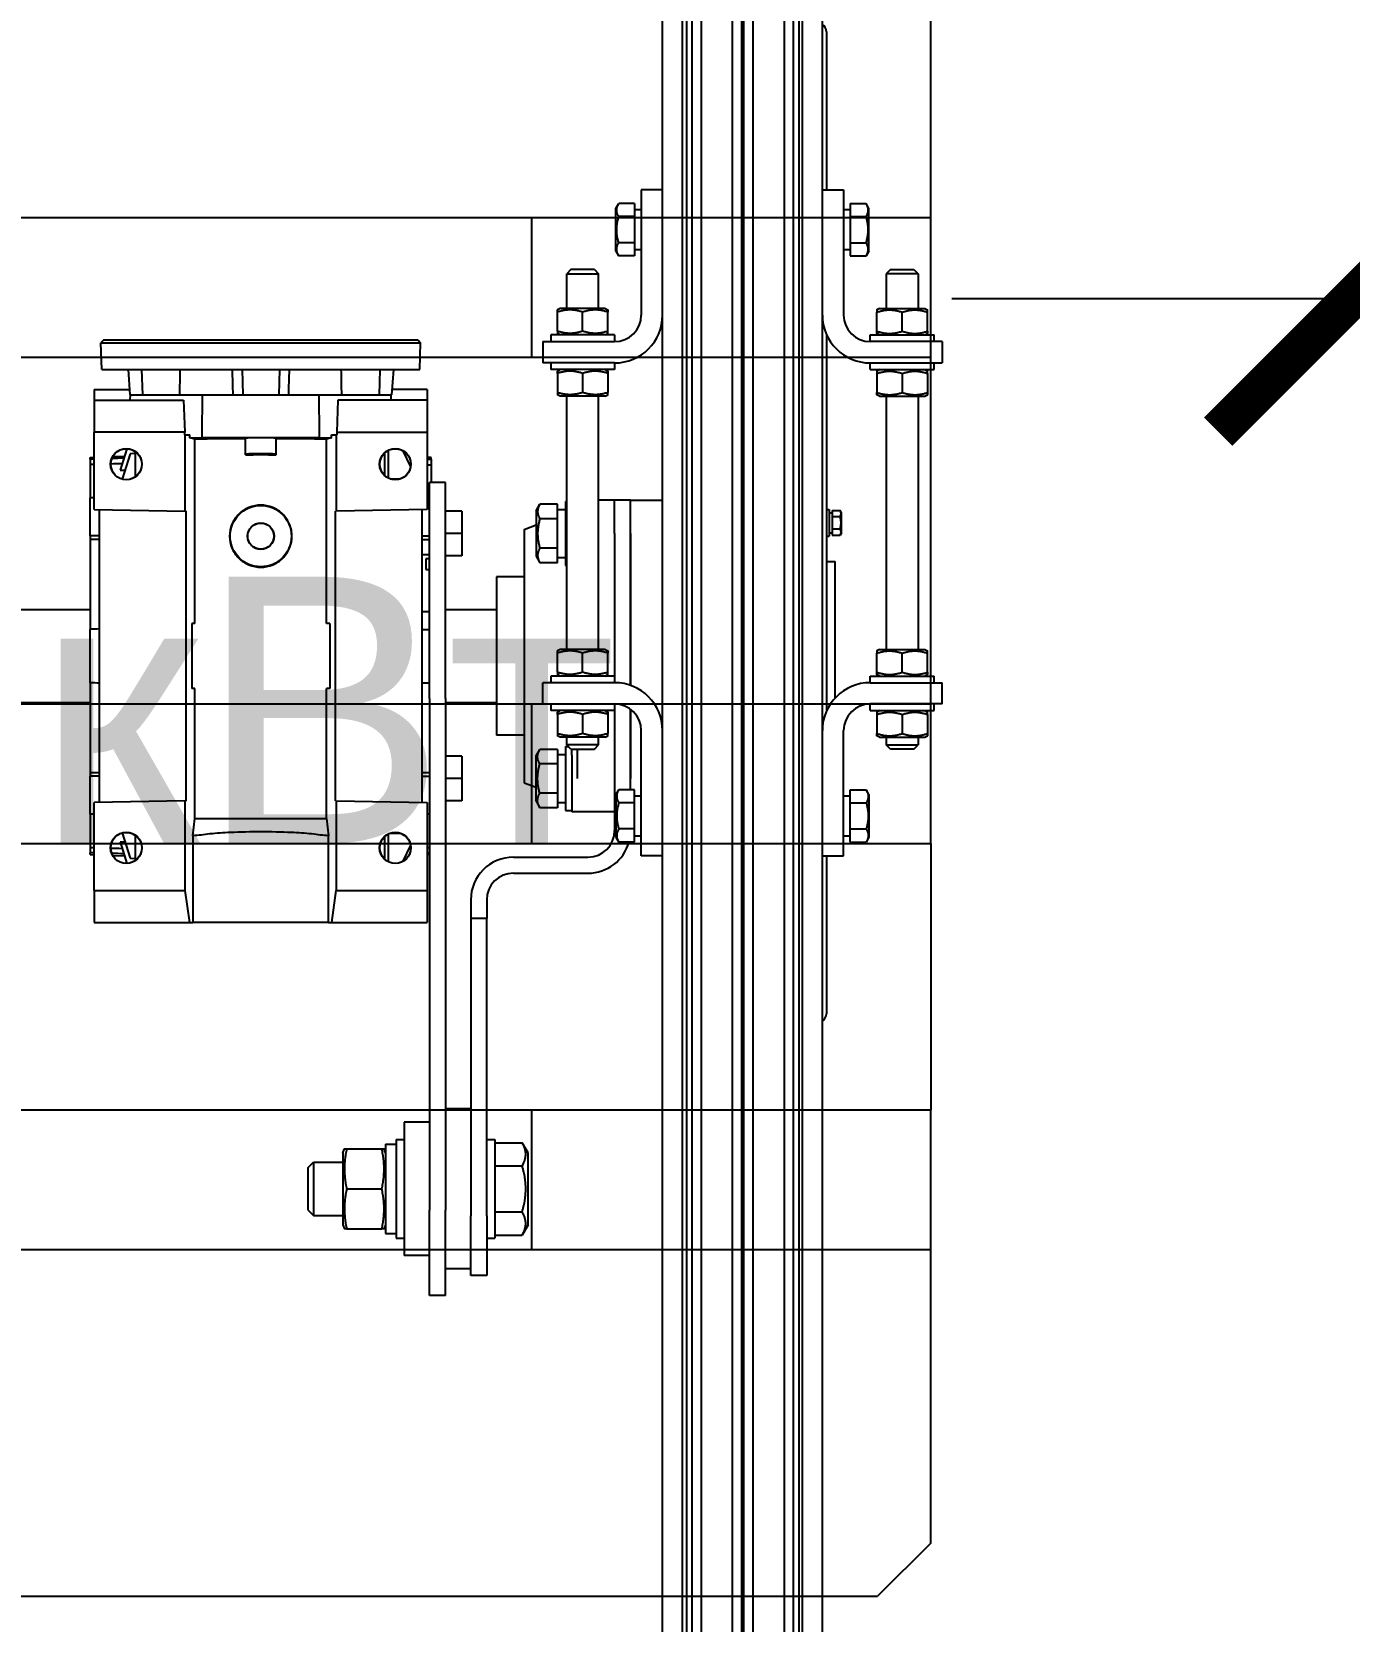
# Model space of a CAD drawing. Header units: millimetres. Extents: x -383313 to -161684, y -117025 to 99224.
# Drawn here: x -332084 to -331590, y 29983 to 30579 of the extents above; entities that cross this region are included whole.
import ezdxf

# ---------------------------------------------------------------- set-up
doc = ezdxf.new("R2010")
doc.units = ezdxf.units.MM
doc.header["$MEASUREMENT"] = 0
doc.layers.get('Defpoints').update_dxf_attribs({"color": 31})
doc.layers.add('001__КОНСТРУКТИВ__размеры внутр.', color=7, linetype='Continuous')
doc.layers.add('PV-F89', color=7, linetype='Continuous')
doc.styles.add('PSTUDIO', font='arial.ttf')
doc.dimstyles.new('PS_TICK', dxfattribs={"dimscale": 100, "dimtxt": 2.5, "dimasz": 1, "dimexe": 2, "dimexo": 2, "dimgap": 1, "dimtad": 1, "dimdec": 0, "dimzin": 0, "dimdsep": 46, "dimtxsty": 'PSTUDIO', "dimblk": 'ARCHTICK', "dimcen": 2, "dimdle": 1.5, "dimse1": 1, "dimse2": 1, "dimadec": 0, "dimazin": 0, "dimtfac": 1, "dimtdec": 0, "dimtix": 1, "dimtmove": 1, "dimatfit": 3, "dimldrblk": 'ARCHTICK', "dimfxl": 1, "dimtolj": 1, "dimtzin": 0, "dimarcsym": 0})

# ---------------------------------------------------------------- blocks, each defined once
blk = doc.blocks.new('паллета1')
at = {"color": 44}
for p, q in [((282.5, 600), (182.5, 600)), ((282.5, -600), (282.5, 600)), ((335, 600), (282.5, 600)), ((465, 600), (335, 600)), ((335, 600), (335, -600)), ((465, -600), (465, 600)), ((517.5, 600), (465, 600)), ((517.5, 600), (617.5, 600)), ((517.5, -600), (517.5, 600)), ((617.5, 600), (617.5, -600)), ((670, 600), (617.5, 600)), ((780, 600), (670, 600)), ((670, 600), (670, -600)), ((780, 600), (800, 580)), ((800, -580), (800, 580)), ((282.5, 450), (335, 450)), ((465, 450), (517.5, 450)), ((617.5, 450), (670, 450))]:
    blk.add_line(p, q, dxfattribs=at)
blk = doc.blocks.new('*U149')
at = {"layer": 'PV-F89'}
for p, q in [((2365.35, 1377.87), (2365.35, 1163.72)), ((2330.35, 1368.87), (2330.35, 1163.72)), ((2273.31, 1163.72), (2273.26, 1162.22)), ((2273.31, 1163.72), (2273.99, 1163.72)), ((2276.01, 1163.72), (2273.99, 1163.72)), ((2288.53, 1163.72), (2276.01, 1163.72)), ((2288.53, 1163.72), (2302.72, 1163.72)), ((2304.15, 1163.72), (2302.72, 1163.72)), ((2337.81, 1163.72), (2304.15, 1163.72)), ((2337.81, 1163.72), (2357.88, 1163.72)), ((2391.55, 1163.72), (2357.88, 1163.72)), ((2392.98, 1163.72), (2391.55, 1163.72)), ((2392.98, 1163.72), (2407.17, 1163.72)), ((2419.69, 1163.72), (2407.17, 1163.72)), ((2421.71, 1163.72), (2419.69, 1163.72)), ((2421.71, 1163.72), (2422.38, 1163.72)), ((2422.38, 1163.72), (2422.44, 1162.22)), ((2247.85, 1162.22), (2247.85, 1126.39)), ((2259.85, 1162.22), (2247.85, 1162.22)), ((2259.85, 1162.22), (2292.85, 1162.22)), ((2259.85, 1162.22), (2259.85, 1128.08)), ((2293.45, 1128.08), (2292.85, 1162.22)), ((2292.88, 1160.22), (2402.81, 1160.22)), ((2402.85, 1162.22), (2402.25, 1128.08)), ((2402.85, 1162.22), (2431.85, 1162.22)), ((2443.85, 1162.22), (2431.85, 1162.22)), ((2431.85, 1128.26), (2431.85, 1162.22)), ((2447.85, 1162.22), (2443.85, 1162.22)), ((2443.85, 1162.22), (2443.85, 1128.68)), ((2447.85, 1162.22), (2447.85, 1149)), ((2455.35, 1159.41), (2465.35, 1159.76)), ((2455.35, 1159.41), (2455.35, 1040.04)), ((2465.35, 1159.76), (2465.35, 1039.69)), ((2466.35, 1158.79), (2465.35, 1159.76)), ((2466.35, 1099.72), (2466.35, 1158.79)), ((2278.1, 1152.55), (2270.04, 1150.02)), ((2281.46, 1151.71), (2271.95, 1148.72)), ((2273.02, 1155.29), (2272.87, 1150.9)), ((2423.74, 1148.72), (2414.24, 1151.71)), ((2425.65, 1150.02), (2417.6, 1152.55)), ((2422.68, 1155.29), (2422.83, 1150.9)), ((2271.21, 1146.72), (2280.48, 1146.72)), ((2271.95, 1148.72), (2271.85, 1146.72)), ((2415.21, 1146.72), (2424.48, 1146.72)), ((2423.85, 1146.72), (2423.74, 1148.72)), ((2443.85, 1148.72), (2445.85, 1148.69)), ((2455.35, 1149.52), (2445.85, 1148.86)), ((2445.85, 1148.69), (2445.85, 1148.86)), ((2445.85, 1148.69), (2445.85, 1121.61)), ((2455.35, 1144.47), (2445.85, 1144.12)), ((2247.85, 1126.39), (2259.85, 1128.08)), ((2259.85, 1128.08), (2293.45, 1128.08)), ((2293.45, 1128.08), (2293.45, 1127.73)), ((2293.45, 1127.73), (2402.25, 1127.73)), ((2402.25, 1128.08), (2402.25, 1127.73)), ((2402.25, 1128.08), (2430.85, 1128.08)), ((2430.85, 1128.22), (2431.85, 1128.26)), ((2430.85, 1128.22), (2430.85, 1128.08)), ((2430.85, 1128.08), (2430.85, 1126.31)), ((2443.85, 1128.68), (2431.85, 1128.26)), ((2247.85, 1126.39), (2247.85, 1125.18)), ((2247.85, 1074.27), (2247.85, 1125.18)), ((2280.4, 1125.18), (2247.85, 1125.18)), ((2280.4, 1125.18), (2286.85, 1124.44)), ((2286.85, 1124.44), (2335.69, 1124.44)), ((2335.69, 1124.44), (2335.65, 1125.66)), ((2360.05, 1125.66), (2335.65, 1125.66)), ((2360.01, 1124.44), (2360.05, 1125.66)), ((2360.01, 1124.44), (2429.23, 1124.44)), ((2429.23, 1124.44), (2429.69, 1126.31)), ((2429.69, 1126.31), (2430.85, 1126.31)), ((2429.69, 1126.31), (2429.85, 1121.71)), ((2429.85, 1121.71), (2430.85, 1121.72)), ((2429.85, 1121.71), (2429.85, 1077.73)), ((2430.85, 1121.72), (2445.85, 1121.61)), ((2445.85, 1121.61), (2445.85, 1106.69)), ((2423.42, 1105.48), (2429.42, 1105.48)), ((2423.6, 1105.21), (2423.42, 1105.48)), ((2429.6, 1105.21), (2429.42, 1105.48)), ((2455.35, 1106.74), (2445.85, 1106.48)), ((2445.85, 1106.69), (2445.85, 1106.48)), ((2445.85, 1106.48), (2445.85, 1092.96)), ((2466.35, 1040.65), (2466.35, 1099.72)), ((2423.42, 1093.96), (2423.6, 1094.23)), ((2423.42, 1093.96), (2429.42, 1093.96)), ((2429.42, 1093.96), (2429.6, 1094.23)), ((2455.35, 1092.7), (2445.85, 1092.96)), ((2445.85, 1092.96), (2445.85, 1092.75)), ((2445.85, 1092.75), (2445.85, 1077.83)), ((2139.85, 1081.87), (2137.85, 1079.87)), ((2157.85, 1079.87), (2137.85, 1079.87)), ((2137.85, 1079.87), (2137.85, 1068.87)), ((2139.85, 1081.87), (2155.85, 1081.87)), ((2155.85, 1081.87), (2157.85, 1079.87)), ((2157.85, 1079.87), (2157.85, 1068.87)), ((2247.85, 1074.27), (2247.85, 1073.05)), ((2247.85, 1074.27), (2280.4, 1074.27)), ((2286.85, 1075), (2280.4, 1074.27)), ((2286.85, 1075), (2335.69, 1075)), ((2335.65, 1073.79), (2335.69, 1075)), ((2360.05, 1073.79), (2360.01, 1075)), ((2360.01, 1075), (2429.23, 1075)), ((2429.69, 1073.13), (2429.23, 1075)), ((2429.85, 1077.73), (2429.69, 1073.13)), ((2429.85, 1077.73), (2430.85, 1077.72)), ((2430.85, 1077.72), (2445.85, 1077.83)), ((2445.85, 1077.83), (2445.85, 1050.76)), ((2134.35, 1068.87), (2132.85, 1068.32)), ((2161.35, 1068.87), (2134.35, 1068.87)), ((2161.35, 1068.87), (2162.85, 1068.32)), ((2247.85, 1073.05), (2259.85, 1071.36)), ((2247.85, 1073.05), (2247.85, 1037.22)), ((2259.85, 1071.36), (2259.85, 1037.22)), ((2293.45, 1071.36), (2259.85, 1071.36)), ((2293.45, 1071.36), (2292.85, 1037.22)), ((2293.45, 1071.36), (2293.45, 1071.71)), ((2293.45, 1071.71), (2402.25, 1071.71)), ((2360.05, 1073.79), (2335.65, 1073.79)), ((2402.25, 1071.36), (2402.25, 1071.71)), ((2402.85, 1037.22), (2402.25, 1071.36)), ((2430.85, 1071.36), (2402.25, 1071.36)), ((2429.69, 1073.13), (2430.85, 1073.13)), ((2430.85, 1073.13), (2430.85, 1071.36)), ((2430.85, 1071.36), (2430.85, 1071.22)), ((2431.85, 1071.19), (2430.85, 1071.22)), ((2431.85, 1071.19), (2431.85, 1037.22)), ((2443.85, 1070.77), (2431.85, 1071.19)), ((2443.85, 1037.22), (2443.85, 1070.77)), ((2132.85, 1067.48), (2132.85, 1054.26)), ((2147.85, 1067.48), (2147.85, 1054.26)), ((2162.85, 1067.48), (2162.85, 1054.26)), ((2164.65, 1052.87), (2131.05, 1052.87)), ((2131.05, 1052.87), (2131.05, 1048.87)), ((2134.35, 1052.87), (2132.85, 1053.41)), ((2161.35, 1052.87), (2162.85, 1053.41)), ((2164.65, 1052.87), (2164.65, 1048.87)), ((2270.61, 1051.72), (2281.09, 1051.72)), ((2280.06, 1053.22), (2271.64, 1053.22)), ((2281.35, 1051.1), (2281.35, 1047.34)), ((2414.35, 1051.1), (2414.35, 1047.34)), ((2414.61, 1051.72), (2425.09, 1051.72)), ((2424.06, 1053.22), (2415.64, 1053.22)), ((2443.85, 1050.72), (2445.85, 1050.76)), ((2455.35, 1054.97), (2445.85, 1055.32)), ((2445.85, 1050.76), (2445.85, 1050.59)), ((2455.35, 1049.92), (2445.85, 1050.59)), ((2447.85, 1037.22), (2447.85, 1050.45)), ((2172.85, 1045.87), (2122.85, 1045.87)), ((2122.85, 1036.37), (2122.85, 1045.87)), ((2166.35, 1048.87), (2129.35, 1048.87)), ((2129.35, 1048.87), (2129.35, 1045.87)), ((2166.35, 1048.87), (2166.35, 1045.87)), ((2172.85, 1036.37), (2172.85, 1045.87)), ((2276.9, 1043.51), (2270.8, 1046.35)), ((2424.9, 1046.35), (2418.8, 1043.51)), ((2402.81, 1039.22), (2292.88, 1039.22)), ((2302.72, 1039.22), (2302.72, 1036.37)), ((2304.15, 1039.22), (2304.15, 1036.37)), ((2337.85, 1039.22), (2337.85, 1036.37)), ((2357.85, 1039.22), (2357.85, 1036.37)), ((2364.62, 1039.22), (2364.62, 1036.37)), ((2385.87, 1036.37), (2385.87, 1039.22)), ((2391.55, 1039.22), (2391.55, 1036.37)), ((2392.98, 1039.22), (2392.98, 1036.37)), ((2455.35, 1040.04), (2465.35, 1039.69)), ((2466.35, 1040.65), (2465.35, 1039.69)), ((2107.85, 1036.37), (2139.85, 1036.37)), ((2107.85, 1030.37), (2107.85, 1036.37)), ((2331.85, 1036.37), (2139.85, 1036.37)), ((2259.85, 1037.22), (2247.85, 1037.22)), ((2292.85, 1037.22), (2259.85, 1037.22)), ((2273.35, 1036.37), (2273.35, 1037.22)), ((2274.02, 1037.22), (2274.02, 1036.37)), ((2276.04, 1037.22), (2276.04, 1036.37)), ((2288.58, 1037.22), (2288.58, 1036.37)), ((2331.85, 1036.37), (2412.38, 1036.37)), ((2380.27, 1037.72), (2380.27, 1036.37)), ((2381.82, 1037.72), (2380.27, 1037.72)), ((2384.32, 1037.72), (2381.82, 1037.72)), ((2384.32, 1036.37), (2384.32, 1037.72)), ((2431.85, 1037.22), (2402.85, 1037.22)), ((2407.12, 1037.22), (2407.12, 1036.37)), ((2412.38, 1036.37), (2412.96, 1036.37)), ((2412.96, 1030.37), (2412.96, 1036.37)), ((2419.66, 1035.72), (2412.96, 1035.72)), ((2419.66, 1037.22), (2419.66, 1035.72)), ((2421.68, 1035.72), (2419.66, 1035.72)), ((2421.68, 1037.22), (2421.68, 1035.72)), ((2421.68, 1035.72), (2422.35, 1035.72)), ((2422.35, 1035.72), (2422.35, 1037.22)), ((2443.85, 1037.22), (2431.85, 1037.22)), ((2447.85, 1037.22), (2443.85, 1037.22)), ((2107.85, 1030.37), (2139.85, 1030.37)), ((2117.85, 1020.87), (2117.85, 1030.37)), ((2331.85, 1030.37), (2139.85, 1030.37)), ((2177.85, 1020.87), (2177.85, 1030.37)), ((2293.49, 1024.17), (2293.49, 1030.37)), ((2301.89, 1024.17), (2301.89, 1030.37)), ((2310.29, 1024.17), (2310.29, 1030.37)), ((2330.35, 1030.37), (2330.35, 1011.27)), ((2331.85, 1030.37), (2412.38, 1030.37)), ((2365.35, 1030.37), (2365.35, 1011.27)), ((2385.41, 1024.17), (2385.41, 1030.37)), ((2393.81, 1024.17), (2393.81, 1030.37)), ((2402.21, 1024.17), (2402.21, 1030.37)), ((2412.38, 1030.37), (2412.96, 1030.37)), ((2115.35, 1020.87), (2137.69, 1020.87)), ((2115.35, 1014.87), (2115.35, 1020.87)), ((2249.35, 1020.87), (2137.69, 1020.87)), ((2256.35, 1020.87), (2249.35, 1020.87)), ((2249.35, 1014.87), (2249.35, 1020.87)), ((2301.89, 1024.17), (2293.49, 1024.17)), ((2310.29, 1024.17), (2301.89, 1024.17)), ((2393.81, 1024.17), (2385.41, 1024.17)), ((2402.21, 1024.17), (2393.81, 1024.17)), ((2137.69, 1014.87), (2115.35, 1014.87)), ((2129.35, 1014.87), (2129.35, 1011.87)), ((2137.69, 1014.87), (2249.35, 1014.87)), ((2166.35, 1014.87), (2166.35, 1011.87)), ((2256.35, 1014.87), (2249.35, 1014.87)), ((2166.35, 1011.87), (2129.35, 1011.87)), ((2130.53, 1011.87), (2130.53, 1001.57)), ((2139.19, 1011.87), (2139.19, 1001.57)), ((2156.51, 1011.87), (2156.51, 1001.57)), ((2165.17, 1011.87), (2165.17, 1001.57)), ((2377.6, 1011.27), (2318.1, 1011.27)), ((2318.1, 1000.87), (2318.1, 1011.27)), ((2377.6, 1000.87), (2377.6, 1011.27)), ((2266.35, 1004.87), (2266.35, 976.87)), ((2272.35, 1004.87), (2272.35, 976.87)), ((2134.35, 999.37), (2130.53, 1001.57)), ((2134.35, 999.37), (2161.35, 999.37)), ((2161.35, 999.37), (2165.17, 1001.57)), ((2293.35, 996.37), (2290.88, 994.94)), ((2293.35, 996.37), (2310.35, 996.37)), ((2300.3, 1000.87), (2298.66, 996.37)), ((2395.4, 1000.87), (2300.3, 1000.87)), ((2310.35, 996.37), (2312.82, 994.94)), ((2385.35, 996.37), (2382.88, 994.94)), ((2402.35, 996.37), (2385.35, 996.37)), ((2395.4, 1000.87), (2397.04, 996.37)), ((2402.35, 996.37), (2404.82, 994.94)), ((2290.88, 988.37), (2290.88, 994.94)), ((2296.36, 988.37), (2296.36, 994.94)), ((2307.33, 988.37), (2307.33, 994.94)), ((2312.82, 988.37), (2312.82, 994.94)), ((2327.35, 966.87), (2327.35, 990.87)), ((2329.85, 990.87), (2327.35, 990.87)), ((2329.85, 993.87), (2329.85, 966.87)), ((2329.85, 993.87), (2337.85, 993.87)), ((2337.85, 966.87), (2337.85, 993.87)), ((2340.35, 990.87), (2337.85, 990.87)), ((2340.35, 966.87), (2340.35, 990.87)), ((2382.88, 988.37), (2382.88, 994.94)), ((2388.36, 988.37), (2388.36, 994.94)), ((2399.33, 988.37), (2399.33, 994.94)), ((2404.82, 988.37), (2404.82, 994.94)), ((2455.35, 966.87), (2455.35, 990.87)), ((2457.85, 990.87), (2455.35, 990.87)), ((2457.85, 966.87), (2457.85, 993.87)), ((2465.85, 993.87), (2457.85, 993.87)), ((2465.85, 993.87), (2465.85, 966.87)), ((2468.35, 990.87), (2465.85, 990.87)), ((2468.35, 966.87), (2468.35, 990.87)), ((2313.85, 985.37), (2289.85, 985.37)), ((2289.85, 985.37), (2289.85, 982.87)), ((2296.36, 988.37), (2290.88, 988.37)), ((2292.85, 988.37), (2292.85, 985.37)), ((2307.33, 988.37), (2296.36, 988.37)), ((2312.82, 988.37), (2307.33, 988.37)), ((2310.85, 988.37), (2310.85, 985.37)), ((2312.95, 983.27), (2314.55, 984.87)), ((2313.85, 985.37), (2313.85, 984.17)), ((2314.55, 972.87), (2314.55, 984.87)), ((2314.55, 984.87), (2317.35, 984.87)), ((2317.35, 987.37), (2317.93, 988.37)), ((2317.35, 978.87), (2317.35, 987.37)), ((2325.92, 988.37), (2318.78, 988.37)), ((2327.35, 987.37), (2326.77, 988.37)), ((2340.35, 987.37), (2340.93, 988.37)), ((2341.78, 988.37), (2348.92, 988.37)), ((2350.35, 987.37), (2349.77, 988.37)), ((2350.35, 978.87), (2350.35, 987.37)), ((2350.35, 984.87), (2445.35, 984.87)), ((2405.85, 985.37), (2381.85, 985.37)), ((2381.85, 985.37), (2381.85, 984.87)), ((2382.88, 988.37), (2388.36, 988.37)), ((2384.85, 988.37), (2384.85, 985.37)), ((2388.36, 988.37), (2399.33, 988.37)), ((2399.33, 988.37), (2404.82, 988.37)), ((2402.85, 988.37), (2402.85, 985.37)), ((2405.85, 985.37), (2405.85, 984.87)), ((2445.35, 987.37), (2445.93, 988.37)), ((2445.35, 978.87), (2445.35, 987.37)), ((2453.92, 988.37), (2446.78, 988.37)), ((2455.35, 987.37), (2454.77, 988.37)), ((2468.35, 987.37), (2468.93, 988.37)), ((2469.78, 988.37), (2476.92, 988.37)), ((2478.35, 987.37), (2477.77, 988.37)), ((2478.35, 978.87), (2478.35, 987.37)), ((2478.35, 984.87), (2491.35, 984.87)), ((2491.35, 984.87), (2491.35, 972.87)), ((2492.95, 983.27), (2491.35, 984.87)), ((2310.69, 982.87), (2289.35, 982.87)), ((2289.35, 980.87), (2289.35, 982.87)), ((2289.35, 966.87), (2289.35, 980.87)), ((2312.95, 980.87), (2301.85, 980.87)), ((2310.69, 982.87), (2312.95, 982.87)), ((2312.95, 983.27), (2312.95, 974.47)), ((2317.35, 970.37), (2317.35, 978.87)), ((2325.92, 978.87), (2318.78, 978.87)), ((2341.78, 978.87), (2348.92, 978.87)), ((2350.35, 970.37), (2350.35, 978.87)), ((2445.35, 970.37), (2445.35, 978.87)), ((2453.92, 978.87), (2446.78, 978.87)), ((2469.78, 978.87), (2476.92, 978.87)), ((2478.35, 970.37), (2478.35, 978.87)), ((2492.95, 974.47), (2492.95, 983.27)), ((2312.95, 974.47), (2314.55, 972.87)), ((2314.55, 972.87), (2317.35, 972.87)), ((2350.35, 972.87), (2445.35, 972.87)), ((2406.35, 966.87), (2406.35, 972.87)), ((2478.35, 972.87), (2491.35, 972.87)), ((2492.95, 974.47), (2491.35, 972.87)), ((2327.35, 966.87), (2282.35, 966.87)), ((2327.35, 966.87), (2301.85, 966.87)), ((2317.35, 970.37), (2317.93, 969.37)), ((2325.92, 969.37), (2318.78, 969.37)), ((2327.35, 970.37), (2326.77, 969.37)), ((2329.85, 966.87), (2327.35, 966.87)), ((2340.35, 966.87), (2337.85, 966.87)), ((2340.35, 970.37), (2340.93, 969.37)), ((2393.85, 966.87), (2340.35, 966.87)), ((2393.85, 966.87), (2340.35, 966.87)), ((2341.78, 969.37), (2348.92, 969.37)), ((2350.35, 970.37), (2349.77, 969.37)), ((2393.85, 966.87), (2406.35, 966.87)), ((2393.85, 966.87), (2406.35, 966.87)), ((2406.35, 960.87), (2406.35, 966.87)), ((2445.35, 970.37), (2445.93, 969.37)), ((2453.92, 969.37), (2446.78, 969.37)), ((2455.35, 970.37), (2454.77, 969.37)), ((2457.85, 966.87), (2455.35, 966.87)), ((2468.35, 966.87), (2465.85, 966.87)), ((2468.35, 970.37), (2468.93, 969.37)), ((2469.78, 969.37), (2476.92, 969.37)), ((2478.35, 970.37), (2477.77, 969.37)), ((2279.85, 966.37), (2278.03, 965.32)), ((2278.03, 959.37), (2278.03, 965.32)), ((2295.85, 966.37), (2279.85, 966.37)), ((2282.94, 959.37), (2282.94, 965.32)), ((2292.76, 959.37), (2292.76, 965.32)), ((2295.85, 966.37), (2297.66, 965.32)), ((2297.66, 959.37), (2297.66, 965.32)), ((2297.66, 960.87), (2327.85, 960.87)), ((2327.85, 960.87), (2301.85, 960.87)), ((2393.85, 960.87), (2336.82, 960.87)), ((2336.82, 960.87), (2393.85, 960.87)), ((2393.85, 960.87), (2406.35, 960.87)), ((2393.85, 960.87), (2406.35, 960.87)), ((2406.35, 960.87), (2406.35, 948.87)), ((2499.85, 966.37), (2498.03, 965.32)), ((2498.03, 959.37), (2498.03, 965.32)), ((2499.85, 966.37), (2515.85, 966.37)), ((2502.94, 959.37), (2502.94, 965.32)), ((2512.76, 959.37), (2512.76, 965.32)), ((2515.85, 966.37), (2517.66, 965.32)), ((2517.66, 959.37), (2517.66, 965.32)), ((2272.85, 956.87), (2319.85, 956.87)), ((2272.85, 948.87), (2272.85, 956.87)), ((2278.03, 959.37), (2282.94, 959.37)), ((2280.35, 959.37), (2280.35, 956.87)), ((2282.94, 959.37), (2292.76, 959.37)), ((2292.76, 959.37), (2297.66, 959.37)), ((2295.35, 959.37), (2295.35, 956.87)), ((2522.85, 956.87), (2475.85, 956.87)), ((2502.94, 959.37), (2498.03, 959.37)), ((2500.35, 956.87), (2500.35, 959.37)), ((2512.76, 959.37), (2502.94, 959.37)), ((2517.66, 959.37), (2512.76, 959.37)), ((2515.35, 956.87), (2515.35, 959.37)), ((2522.85, 948.87), (2522.85, 956.87)), ((1757.85, 948.87), (3037.85, 948.87)), ((1757.85, 941.37), (3037.85, 941.37)), ((3037.85, 939.92), (1757.85, 939.92)), ((3037.85, 937.91), (1757.85, 937.91)), ((3037.85, 934.41), (1757.85, 934.41)), ((3037.85, 922.73), (1757.85, 922.73)), ((3037.85, 919.23), (1757.85, 919.23)), ((3037.85, 918.45), (1757.85, 918.45)), ((3037.85, 914.95), (1757.85, 914.95)), ((3037.85, 903.27), (1757.85, 903.27)), ((3037.85, 899.77), (1757.85, 899.77)), ((3037.85, 897.76), (1757.85, 897.76)), ((1757.85, 896.37), (3037.85, 896.37)), ((1757.85, 888.87), (3037.85, 888.87)), ((2272.85, 887.37), (2213.55, 887.37)), ((2272.85, 888.87), (2272.85, 880.87)), ((2468.66, 887.37), (2327.04, 887.37)), ((2332.14, 884.02), (2347.85, 884.02)), ((2347.85, 884.02), (2383.35, 884.02)), ((2383.35, 887.37), (2383.35, 884.02)), ((2392.85, 887.37), (2392.85, 886.37)), ((2402.85, 886.37), (2392.85, 886.37)), ((2395.54, 885.17), (2393.23, 885.17)), ((2393.23, 885.17), (2393.23, 882.2)), ((2394.15, 886.37), (2394.15, 885.17)), ((2400.16, 885.17), (2395.54, 885.17)), ((2395.54, 885.17), (2395.54, 882.2)), ((2402.47, 885.17), (2400.16, 885.17)), ((2400.16, 885.17), (2400.16, 882.2)), ((2401.55, 886.37), (2401.55, 885.17)), ((2402.47, 885.17), (2402.47, 882.2)), ((2402.85, 887.37), (2402.85, 886.37)), ((2522.85, 888.87), (2522.85, 880.87)), ((2582.15, 887.37), (2522.85, 887.37)), ((2272.85, 880.87), (2319.85, 880.87)), ((2278.03, 878.37), (2282.94, 878.37)), ((2278.03, 878.37), (2278.03, 872.41)), ((2280.35, 880.87), (2280.35, 878.37)), ((2282.94, 878.37), (2292.76, 878.37)), ((2282.94, 878.37), (2282.94, 872.41)), ((2292.76, 878.37), (2297.66, 878.37)), ((2292.76, 878.37), (2292.76, 872.41)), ((2295.35, 880.87), (2295.35, 878.37)), ((2297.66, 878.37), (2297.66, 872.41)), ((2394.15, 881.67), (2393.23, 882.2)), ((2394.15, 881.67), (2401.55, 881.67)), ((2401.55, 881.67), (2402.47, 882.2)), ((2522.85, 880.87), (2475.85, 880.87)), ((2502.94, 878.37), (2498.03, 878.37)), ((2498.03, 878.37), (2498.03, 872.41)), ((2500.35, 878.37), (2500.35, 880.87)), ((2512.76, 878.37), (2502.94, 878.37)), ((2502.94, 878.37), (2502.94, 872.41)), ((2517.66, 878.37), (2512.76, 878.37)), ((2512.76, 878.37), (2512.76, 872.41)), ((2515.35, 878.37), (2515.35, 880.87)), ((2517.66, 878.37), (2517.66, 872.41)), ((2279.85, 871.37), (2278.03, 872.41)), ((2295.85, 871.37), (2279.85, 871.37)), ((2295.85, 871.37), (2297.66, 872.41)), ((2499.85, 871.37), (2498.03, 872.41)), ((2499.85, 871.37), (2515.85, 871.37)), ((2515.85, 871.37), (2517.66, 872.41)), ((2317.35, 867.37), (2317.93, 868.37)), ((2317.35, 867.37), (2317.35, 858.87)), ((2325.92, 868.37), (2318.78, 868.37)), ((2327.35, 867.37), (2326.77, 868.37)), ((2327.35, 870.87), (2327.35, 846.87)), ((2327.35, 870.87), (2329.85, 870.87)), ((2329.85, 843.87), (2329.85, 870.87)), ((2337.85, 870.87), (2337.85, 843.87)), ((2337.85, 870.87), (2340.35, 870.87)), ((2340.35, 870.87), (2340.35, 846.87)), ((2340.35, 867.37), (2340.93, 868.37)), ((2341.78, 868.37), (2348.92, 868.37)), ((2350.35, 867.37), (2349.77, 868.37)), ((2350.35, 867.37), (2350.35, 858.87)), ((2445.35, 867.37), (2445.93, 868.37)), ((2445.35, 867.37), (2445.35, 858.87)), ((2453.92, 868.37), (2446.78, 868.37)), ((2455.35, 867.37), (2454.77, 868.37)), ((2455.35, 870.87), (2455.35, 846.87)), ((2455.35, 870.87), (2457.85, 870.87)), ((2457.85, 870.87), (2457.85, 843.87)), ((2465.85, 870.87), (2468.35, 870.87)), ((2465.85, 843.87), (2465.85, 870.87)), ((2468.35, 870.87), (2468.35, 846.87)), ((2468.35, 867.37), (2468.93, 868.37)), ((2469.78, 868.37), (2476.92, 868.37)), ((2478.35, 867.37), (2477.77, 868.37)), ((2478.35, 867.37), (2478.35, 858.87)), ((2312.95, 863.27), (2314.55, 864.87)), ((2312.95, 854.47), (2312.95, 863.27)), ((2314.55, 864.87), (2314.55, 852.87)), ((2317.35, 864.87), (2314.55, 864.87)), ((2445.35, 864.87), (2350.35, 864.87)), ((2491.35, 864.87), (2478.35, 864.87)), ((2491.35, 852.87), (2491.35, 864.87)), ((2492.95, 863.27), (2491.35, 864.87)), ((2492.95, 863.27), (2492.95, 854.47)), ((2312.95, 854.47), (2314.55, 852.87)), ((2317.35, 858.87), (2317.35, 850.37)), ((2325.92, 858.87), (2318.78, 858.87)), ((2341.78, 858.87), (2348.92, 858.87)), ((2350.35, 858.87), (2350.35, 850.37)), ((2445.35, 858.87), (2445.35, 850.37)), ((2453.92, 858.87), (2446.78, 858.87)), ((2469.78, 858.87), (2476.92, 858.87)), ((2478.35, 858.87), (2478.35, 850.37)), ((2492.95, 854.47), (2491.35, 852.87)), ((2317.35, 852.87), (2314.55, 852.87)), ((2317.35, 850.37), (2317.93, 849.37)), ((2325.92, 849.37), (2318.78, 849.37)), ((2327.35, 850.37), (2326.77, 849.37)), ((2340.35, 850.37), (2340.93, 849.37)), ((2341.78, 849.37), (2348.92, 849.37)), ((2350.35, 850.37), (2349.77, 849.37)), ((2445.35, 852.87), (2350.35, 852.87)), ((2445.35, 850.37), (2445.93, 849.37)), ((2453.92, 849.37), (2446.78, 849.37)), ((2455.35, 850.37), (2454.77, 849.37)), ((2468.35, 850.37), (2468.93, 849.37)), ((2469.78, 849.37), (2476.92, 849.37)), ((2478.35, 850.37), (2477.77, 849.37)), ((2491.35, 852.87), (2478.35, 852.87)), ((2327.35, 846.87), (2329.85, 846.87)), ((2329.85, 843.87), (2337.85, 843.87)), ((2337.85, 846.87), (2340.35, 846.87)), ((2455.35, 846.87), (2457.85, 846.87)), ((2465.85, 843.87), (2457.85, 843.87)), ((2465.85, 846.87), (2468.35, 846.87))]:
    blk.add_line(p, q, dxfattribs=at)
for centre, radius in [((2275.85, 1150.22), 5.89), ((2419.85, 1150.22), 5.89), ((2392.85, 1099.72), 11.5), ((2392.85, 1099.72), 5), ((2392.85, 1099.72), 4.91), ((2275.85, 1049.22), 5.89), ((2419.85, 1049.22), 5.89)]:
    blk.add_circle(centre, radius, dxfattribs=at)
for centre, radius, start, end in [((2256.35, 1004.87), 16, 0, 90), ((2256.35, 1004.87), 10, 0, 90), ((2282.35, 976.87), 16, 180, 254.3545), ((2282.35, 976.87), 10, 180, 270), ((2319.85, 966.87), 18, 270, 360), ((2319.85, 966.87), 10, -90, 0), ((2475.85, 966.87), 18, 180, 270), ((2475.85, 966.87), 10, 180, 270), ((2213.55, 890.57), 3.2, 212.08995, 270), ((2319.85, 870.87), 18, 0, 90), ((2475.85, 870.87), 18, 90, 180), ((2582.15, 890.57), 3.2, 270, 327.91005), ((2319.85, 870.87), 10, 0, 90), ((2475.85, 870.87), 10, 90, 180)]:
    blk.add_arc(centre, radius, start, end, dxfattribs=at)
for centre, major_axis, ratio, start_param, end_param in [((2275.85, 1150.22), (0, -5.81), 1, 3.141593, 9.424778), ((2278.03, -471.47), (-42.75, -2647.92), 0.012496, -2.230852, -2.229941), ((2419.85, 1150.22), (0, -5.81), 1, 3.141593, 9.424778), ((2427.51, 1099.72), (0, 55), 0.034921, -1.465891, -1.104567), ((4214.88, 23721.01), (87092.57, 3148.63), 0.258661, -1.60046, -1.600351), ((2423.59, 1099.72), (0, 5.5), 0.034921, -3.089233, -0.05236), ((2429.59, 1099.72), (0, 5.5), 0.034921, -3.089233, -0.05236), ((2427.51, 1099.72), (0, 55), 0.034921, -2.037025, -1.675702), ((4214.88, -21521.57), (-87092.56, 3148.63), 0.258661, -1.541242, -1.541133), ((2311.51, 1099.72), (519.49, 0), 0.060583, -1.309222, -1.290241), ((2275.85, 1049.22), (0, 5.81), 1, -3.141592653589779, 3.141592653589807), ((2419.85, 1049.22), (0, 5.81), 1, -3.141592653589777, 3.14159265358981)]:
    blk.add_ellipse(centre, major_axis=major_axis, ratio=ratio, start_param=start_param, end_param=end_param, dxfattribs=at)
at = {"layer": 'PV-F89', "extrusion": (0, 0, -1)}
for centre, major_axis, ratio, start_param, end_param in [((2311.51, 1099.72), (519.49, 0), 0.060583, -1.309222, -1.290241), ((2421.51, 1099.72), (0, 55), 0.034921, 1.465891, 1.675702)]:
    blk.add_ellipse(centre, major_axis=major_axis, ratio=ratio, start_param=start_param, end_param=end_param, dxfattribs=at)
at = {"layer": 'PV-F89'}
for points in [[(2273.95, 1162.22), (2273.96, 1162.72), (2273.98, 1163.22), (2273.99, 1163.72)], [(2276.01, 1163.72), (2276, 1163.22), (2275.98, 1162.72), (2275.97, 1162.22)], [(2288.46, 1162.22), (2288.48, 1162.72), (2288.51, 1163.22), (2288.53, 1163.72)], [(2302.73, 1160.22), (2302.73, 1161.39), (2302.72, 1162.55), (2302.72, 1163.72)], [(2304.15, 1163.72), (2304.15, 1162.55), (2304.16, 1161.39), (2304.16, 1160.22)], [(2337.69, 1160.22), (2337.73, 1161.39), (2337.77, 1162.55), (2337.81, 1163.72)], [(2358.01, 1160.22), (2357.97, 1161.39), (2357.92, 1162.55), (2357.88, 1163.72)], [(2391.54, 1160.22), (2391.54, 1161.39), (2391.55, 1162.55), (2391.55, 1163.72)], [(2392.97, 1160.22), (2392.97, 1161.39), (2392.97, 1162.55), (2392.98, 1163.72)], [(2407.24, 1162.22), (2407.22, 1162.72), (2407.19, 1163.22), (2407.17, 1163.72)], [(2419.73, 1162.22), (2419.72, 1162.72), (2419.7, 1163.22), (2419.69, 1163.72)], [(2421.75, 1162.22), (2421.74, 1162.72), (2421.72, 1163.22), (2421.71, 1163.72)], [(2273.61, 1151.14), (2273.66, 1152.64), (2273.7, 1154.14), (2273.75, 1155.64)], [(2275.78, 1156.03), (2275.74, 1154.61), (2275.69, 1153.19), (2275.65, 1151.78)], [(2417.6, 1152.55), (2417.61, 1151.91), (2417.63, 1151.28), (2417.64, 1150.64)], [(2420.05, 1151.78), (2420.01, 1153.19), (2419.96, 1154.61), (2419.92, 1156.03)], [(2422.09, 1151.14), (2422.04, 1152.64), (2422, 1154.14), (2421.95, 1155.64)]]:
    blk.add_open_spline(points, degree=3, dxfattribs=at)
for points, knots in [([(2280.4, 1074.27), (2280.44, 1075.28), (2280.52, 1076.3), (2280.77, 1078.41), (2280.92, 1079.31), (2281.33, 1083.09), (2281.5, 1085.66), (2281.78, 1092.02), (2281.85, 1095.86), (2281.85, 1103.54), (2281.78, 1107.38), (2281.5, 1113.75), (2281.33, 1116.32), (2280.92, 1120.11), (2280.77, 1121.02), (2280.52, 1123.13), (2280.44, 1124.16), (2280.4, 1125.18)], [0.000001, 0.000001, 0.000001, 0.000001, 0.335653, 0.335653, 0.685262, 0.685262, 1.34752, 1.34752, 2.303231, 2.303231, 3.259774, 3.259774, 3.92288, 3.92288, 4.274616, 4.274616, 4.61305, 4.61305, 4.61305, 4.61305]), ([(2286.85, 1124.44), (2286.85, 1124.42), (2286.85, 1124.39), (2286.85, 1124.31), (2286.85, 1124.27), (2286.85, 1124.17), (2286.85, 1124.1), (2286.85, 1123.9), (2286.85, 1123.76), (2286.85, 1123.34), (2286.85, 1123.07), (2286.85, 1122.23), (2286.85, 1121.67), (2286.85, 1119.98), (2286.85, 1118.83), (2286.85, 1115.35), (2286.85, 1112.98), (2286.85, 1108.98), (2286.85, 1107.36), (2286.85, 1104.8), (2286.85, 1103.87), (2286.85, 1101.87), (2286.85, 1100.81), (2286.85, 1098.67), (2286.85, 1097.6), (2286.85, 1095.6), (2286.85, 1094.67), (2286.85, 1092.11), (2286.85, 1090.49), (2286.85, 1086.48), (2286.85, 1084.1), (2286.85, 1080.62), (2286.85, 1079.47), (2286.85, 1077.78), (2286.85, 1077.21), (2286.85, 1076.38), (2286.85, 1076.1), (2286.85, 1075.69), (2286.85, 1075.55), (2286.85, 1075.34), (2286.85, 1075.27), (2286.85, 1075.17), (2286.85, 1075.13), (2286.85, 1075.06), (2286.85, 1075.02), (2286.85, 1075)], [-2.837728, -2.837728, -2.837728, -2.837728, -2.829691, -2.829691, -2.82334, -2.82334, -2.810636, -2.810636, -2.785229, -2.785229, -2.734413, -2.734413, -2.632778, -2.632778, -2.429496, -2.429496, -2.022819, -2.022819, -1.751757, -1.751757, -1.596882, -1.596882, -1.419879, -1.419879, -1.242623, -1.242623, -1.087526, -1.087526, -0.816077, -0.816077, -0.408818, -0.408818, -0.205245, -0.205245, -0.103465, -0.103465, -0.052576, -0.052576, -0.027132, -0.027132, -0.01441, -0.01441, -0.008049, -0.008049, -0.000001, -0.000001, -0.000001, -0.000001]), ([(2395.04, 1088.23), (2394.31, 1088.09), (2393.57, 1088.02), (2392.85, 1088.02), (2391.38, 1088.02), (2389.81, 1088.32), (2386.94, 1089.52), (2385.63, 1090.42), (2383.57, 1092.49), (2382.67, 1093.81), (2381.49, 1096.68), (2381.19, 1098.25), (2381.19, 1101.19), (2381.49, 1102.76), (2382.67, 1105.64), (2383.57, 1106.95), (2385.63, 1109.02), (2386.94, 1109.93), (2389.81, 1111.13), (2391.38, 1111.42), (2394.32, 1111.42), (2395.89, 1111.13), (2398.76, 1109.93), (2400.07, 1109.02), (2402.13, 1106.95), (2403.03, 1105.64), (2404.21, 1102.76), (2404.51, 1101.19), (2404.51, 1098.25), (2404.21, 1096.68), (2403.03, 1093.81), (2402.13, 1092.49), (2400.07, 1090.42), (2398.76, 1089.52), (2396.59, 1088.61), (2395.82, 1088.38), (2395.04, 1088.23)], [6.847196, 6.847196, 6.847196, 6.847196, 7.062327, 7.062327, 7.062327, 7.503934, 7.503934, 7.945542, 7.945542, 8.386725, 8.386725, 8.827908, 8.827908, 9.269092, 9.269092, 9.710275, 9.710275, 10.151882, 10.151882, 10.59349, 10.59349, 11.035097, 11.035097, 11.476705, 11.476705, 11.917888, 11.917888, 12.359072, 12.359072, 12.800255, 12.800255, 13.241438, 13.241438, 13.683046, 13.683046, 13.909523, 13.909523, 13.909523, 13.909523])]:
    blk.add_open_spline(points, degree=3, knots=knots, dxfattribs=at)
for points, weights in [([(2132.85, 1067.48), (2132.85, 1068.32), (2132.85, 1068.32)], [1.52444471331, 1.64236092225, 1.64236092225]), ([(2147.85, 1067.48), (2140.35, 1069.05), (2132.85, 1067.48)], [1.52444471331, 1.76027713119, 1.52444471331]), ([(2162.85, 1067.48), (2155.35, 1069.05), (2147.85, 1067.48)], [1.52444471331, 1.76027713119, 1.52444471331]), ([(2162.85, 1068.32), (2162.85, 1068.32), (2162.85, 1067.48)], [1.64236092225, 1.64236092225, 1.52444471331]), ([(2132.85, 1054.26), (2140.35, 1052.68), (2147.85, 1054.26)], [1.52444471331, 1.76027713119, 1.52444471331]), ([(2132.85, 1053.41), (2132.85, 1053.41), (2132.85, 1054.26)], [1.64236092225, 1.64236092225, 1.52444471331]), ([(2147.85, 1054.26), (2155.35, 1052.68), (2162.85, 1054.26)], [1.52444471331, 1.76027713119, 1.52444471331]), ([(2162.85, 1054.26), (2162.85, 1053.41), (2162.85, 1053.41)], [1.52444471331, 1.64236092225, 1.64236092225]), ([(2130.53, 1001.57), (2134.86, 999.07), (2139.19, 1001.57)], [1.55166604984, 1.79170962313, 1.55166604984]), ([(2139.19, 1001.57), (2147.85, 999.07), (2156.51, 1001.57)], [1.55166604984, 1.79170962313, 1.55166604984]), ([(2156.51, 1001.57), (2160.84, 999.07), (2165.17, 1001.57)], [1.55166604984, 1.79170962313, 1.55166604984]), ([(2290.88, 994.94), (2293.62, 996.52), (2296.36, 994.94)], [1.29573137036, 1.49618171095, 1.29573137036]), ([(2296.36, 994.94), (2301.85, 996.52), (2307.33, 994.94)], [1.29573137036, 1.49618171095, 1.29573137036]), ([(2307.33, 994.94), (2310.08, 996.52), (2312.82, 994.94)], [1.29573137036, 1.49618171095, 1.29573137036]), ([(2388.36, 994.94), (2385.62, 996.52), (2382.88, 994.94)], [1.29573137036, 1.49618171095, 1.29573137036]), ([(2399.33, 994.94), (2393.85, 996.52), (2388.36, 994.94)], [1.29573137036, 1.49618171095, 1.29573137036]), ([(2404.82, 994.94), (2402.08, 996.52), (2399.33, 994.94)], [1.29573137036, 1.49618171095, 1.29573137036]), ([(2318.78, 988.37), (2317.93, 988.37), (2317.93, 988.37)], [1.29573137036, 1.39595654066, 1.39595654066]), ([(2318.78, 978.87), (2317.19, 983.62), (2318.78, 988.37)], [1.29573137036, 1.49618171095, 1.29573137036]), ([(2325.92, 988.37), (2326.77, 988.37), (2326.77, 988.37)], [1.29573137036, 1.39595654066, 1.39595654066]), ([(2325.92, 978.87), (2327.51, 983.62), (2325.92, 988.37)], [1.29573137036, 1.49618171095, 1.29573137036]), ([(2341.78, 978.87), (2340.19, 983.62), (2341.78, 988.37)], [1.29573137036, 1.49618171095, 1.29573137036]), ([(2341.78, 988.37), (2340.93, 988.37), (2340.93, 988.37)], [1.29573137036, 1.39595654066, 1.39595654066]), ([(2348.92, 988.37), (2349.77, 988.37), (2349.77, 988.37)], [1.29573137036, 1.39595654066, 1.39595654066]), ([(2348.92, 978.87), (2350.51, 983.62), (2348.92, 988.37)], [1.29573137036, 1.49618171095, 1.29573137036]), ([(2446.78, 988.37), (2445.93, 988.37), (2445.93, 988.37)], [1.29573137036, 1.39595654066, 1.39595654066]), ([(2446.78, 978.87), (2445.19, 983.62), (2446.78, 988.37)], [1.29573137036, 1.49618171095, 1.29573137036]), ([(2453.92, 988.37), (2454.77, 988.37), (2454.77, 988.37)], [1.29573137036, 1.39595654065, 1.39595654066]), ([(2453.92, 978.87), (2455.51, 983.62), (2453.92, 988.37)], [1.29573137036, 1.49618171095, 1.29573137036]), ([(2469.78, 978.87), (2468.19, 983.62), (2469.78, 988.37)], [1.29573137036, 1.49618171095, 1.29573137036]), ([(2469.78, 988.37), (2468.93, 988.37), (2468.93, 988.37)], [1.29573137036, 1.39595654066, 1.39595654066]), ([(2476.92, 988.37), (2477.77, 988.37), (2477.77, 988.37)], [1.29573137036, 1.39595654066, 1.39595654066]), ([(2476.92, 978.87), (2478.51, 983.62), (2476.92, 988.37)], [1.29573137036, 1.49618171095, 1.29573137036]), ([(2318.78, 969.37), (2317.19, 974.12), (2318.78, 978.87)], [1.29573137036, 1.49618171095, 1.29573137036]), ([(2325.92, 969.37), (2327.51, 974.12), (2325.92, 978.87)], [1.29573137036, 1.49618171095, 1.29573137036]), ([(2341.78, 969.37), (2340.19, 974.12), (2341.78, 978.87)], [1.29573137036, 1.49618171095, 1.29573137036]), ([(2348.92, 969.37), (2350.51, 974.12), (2348.92, 978.87)], [1.29573137036, 1.49618171095, 1.29573137036]), ([(2446.78, 969.37), (2445.19, 974.12), (2446.78, 978.87)], [1.29573137036, 1.49618171095, 1.29573137036]), ([(2453.92, 969.37), (2455.51, 974.12), (2453.92, 978.87)], [1.29573137036, 1.49618171095, 1.29573137036]), ([(2469.78, 969.37), (2468.19, 974.12), (2469.78, 978.87)], [1.29573137036, 1.49618171095, 1.29573137036]), ([(2476.92, 969.37), (2478.51, 974.12), (2476.92, 978.87)], [1.29573137036, 1.49618171095, 1.29573137036]), ([(2317.93, 969.37), (2317.93, 969.37), (2318.78, 969.37)], [1.39595654066, 1.39595654066, 1.29573137036]), ([(2326.77, 969.37), (2326.77, 969.37), (2325.92, 969.37)], [1.39595654066, 1.39595654066, 1.29573137036]), ([(2340.93, 969.37), (2340.93, 969.37), (2341.78, 969.37)], [1.39595654066, 1.39595654066, 1.29573137036]), ([(2349.77, 969.37), (2349.77, 969.37), (2348.92, 969.37)], [1.39595654066, 1.39595654066, 1.29573137036]), ([(2445.93, 969.37), (2445.93, 969.37), (2446.78, 969.37)], [1.39595654066, 1.39595654066, 1.29573137036]), ([(2454.77, 969.37), (2454.77, 969.37), (2453.92, 969.37)], [1.39595654066, 1.39595654066, 1.29573137036]), ([(2468.93, 969.37), (2468.93, 969.37), (2469.78, 969.37)], [1.39595654066, 1.39595654066, 1.29573137036]), ([(2477.77, 969.37), (2477.77, 969.37), (2476.92, 969.37)], [1.39595654066, 1.39595654066, 1.29573137036]), ([(2282.94, 965.32), (2280.49, 966.74), (2278.03, 965.32)], [1.22364575665, 1.41294441399, 1.22364575665]), ([(2292.76, 965.32), (2287.85, 966.74), (2282.94, 965.32)], [1.22364575665, 1.41294441399, 1.22364575665]), ([(2297.66, 965.32), (2295.21, 966.74), (2292.76, 965.32)], [1.22364575665, 1.41294441399, 1.22364575665]), ([(2498.03, 965.32), (2500.49, 966.74), (2502.94, 965.32)], [1.22364575665, 1.41294441399, 1.22364575665]), ([(2502.94, 965.32), (2507.85, 966.74), (2512.76, 965.32)], [1.22364575665, 1.41294441399, 1.22364575665]), ([(2512.76, 965.32), (2515.21, 966.74), (2517.66, 965.32)], [1.22364575665, 1.41294441399, 1.22364575665]), ([(2393.23, 882.2), (2394.39, 881.53), (2395.54, 882.2)], [1.10447333225, 1.27533595138, 1.10447333224]), ([(2395.54, 882.2), (2397.85, 881.53), (2400.16, 882.2)], [1.10447333225, 1.27533595138, 1.10447333224]), ([(2400.16, 882.2), (2401.31, 881.53), (2402.47, 882.2)], [1.10447333225, 1.27533595138, 1.10447333224]), ([(2282.94, 872.41), (2280.49, 871), (2278.03, 872.41)], [1.22364575665, 1.41294441399, 1.22364575665]), ([(2292.76, 872.41), (2287.85, 871), (2282.94, 872.41)], [1.22364575665, 1.41294441399, 1.22364575665]), ([(2297.66, 872.41), (2295.21, 871), (2292.76, 872.41)], [1.22364575665, 1.41294441399, 1.22364575665]), ([(2498.03, 872.41), (2500.49, 871), (2502.94, 872.41)], [1.22364575665, 1.41294441399, 1.22364575665]), ([(2502.94, 872.41), (2507.85, 871), (2512.76, 872.41)], [1.22364575665, 1.41294441399, 1.22364575665]), ([(2512.76, 872.41), (2515.21, 871), (2517.66, 872.41)], [1.22364575665, 1.41294441399, 1.22364575665]), ([(2317.93, 868.37), (2317.93, 868.37), (2318.78, 868.37)], [1.39595654066, 1.39595654066, 1.29573137036]), ([(2318.78, 868.37), (2317.19, 863.62), (2318.78, 858.87)], [1.29573137036, 1.49618171095, 1.29573137036]), ([(2326.77, 868.37), (2326.77, 868.37), (2325.92, 868.37)], [1.39595654066, 1.39595654066, 1.29573137036]), ([(2325.92, 868.37), (2327.51, 863.62), (2325.92, 858.87)], [1.29573137036, 1.49618171095, 1.29573137036]), ([(2340.93, 868.37), (2340.93, 868.37), (2341.78, 868.37)], [1.39595654066, 1.39595654066, 1.29573137036]), ([(2341.78, 868.37), (2340.19, 863.62), (2341.78, 858.87)], [1.29573137036, 1.49618171095, 1.29573137036]), ([(2349.77, 868.37), (2349.77, 868.37), (2348.92, 868.37)], [1.39595654066, 1.39595654066, 1.29573137036]), ([(2348.92, 868.37), (2350.51, 863.62), (2348.92, 858.87)], [1.29573137036, 1.49618171095, 1.29573137036]), ([(2445.93, 868.37), (2445.93, 868.37), (2446.78, 868.37)], [1.39595654066, 1.39595654066, 1.29573137036]), ([(2446.78, 868.37), (2445.19, 863.62), (2446.78, 858.87)], [1.29573137036, 1.49618171095, 1.29573137036]), ([(2454.77, 868.37), (2454.77, 868.37), (2453.92, 868.37)], [1.39595654066, 1.39595654066, 1.29573137036]), ([(2453.92, 868.37), (2455.51, 863.62), (2453.92, 858.87)], [1.29573137036, 1.49618171095, 1.29573137036]), ([(2468.93, 868.37), (2468.93, 868.37), (2469.78, 868.37)], [1.39595654066, 1.39595654066, 1.29573137036]), ([(2469.78, 868.37), (2468.19, 863.62), (2469.78, 858.87)], [1.29573137036, 1.49618171095, 1.29573137036]), ([(2477.77, 868.37), (2477.77, 868.37), (2476.92, 868.37)], [1.39595654066, 1.39595654066, 1.29573137036]), ([(2476.92, 868.37), (2478.51, 863.62), (2476.92, 858.87)], [1.29573137036, 1.49618171095, 1.29573137036]), ([(2318.78, 858.87), (2317.19, 854.12), (2318.78, 849.37)], [1.29573137036, 1.49618171095, 1.29573137036]), ([(2325.92, 858.87), (2327.51, 854.12), (2325.92, 849.37)], [1.29573137036, 1.49618171095, 1.29573137036]), ([(2341.78, 858.87), (2340.19, 854.12), (2341.78, 849.37)], [1.29573137036, 1.49618171095, 1.29573137036]), ([(2348.92, 858.87), (2350.51, 854.12), (2348.92, 849.37)], [1.29573137036, 1.49618171095, 1.29573137036]), ([(2446.78, 858.87), (2445.19, 854.12), (2446.78, 849.37)], [1.29573137036, 1.49618171095, 1.29573137036]), ([(2453.92, 858.87), (2455.51, 854.12), (2453.92, 849.37)], [1.29573137036, 1.49618171095, 1.29573137036]), ([(2469.78, 858.87), (2468.19, 854.12), (2469.78, 849.37)], [1.29573137036, 1.49618171095, 1.29573137036]), ([(2476.92, 858.87), (2478.51, 854.12), (2476.92, 849.37)], [1.29573137036, 1.49618171095, 1.29573137036]), ([(2318.78, 849.37), (2317.93, 849.37), (2317.93, 849.37)], [1.29573137036, 1.39595654066, 1.39595654066]), ([(2325.92, 849.37), (2326.77, 849.37), (2326.77, 849.37)], [1.29573137036, 1.39595654066, 1.39595654066]), ([(2341.78, 849.37), (2340.93, 849.37), (2340.93, 849.37)], [1.29573137036, 1.39595654066, 1.39595654066]), ([(2348.92, 849.37), (2349.77, 849.37), (2349.77, 849.37)], [1.29573137036, 1.39595654066, 1.39595654066]), ([(2446.78, 849.37), (2445.93, 849.37), (2445.93, 849.37)], [1.29573137036, 1.39595654066, 1.39595654066]), ([(2453.92, 849.37), (2454.77, 849.37), (2454.77, 849.37)], [1.29573137036, 1.39595654065, 1.39595654066]), ([(2469.78, 849.37), (2468.93, 849.37), (2468.93, 849.37)], [1.29573137036, 1.39595654066, 1.39595654066]), ([(2476.92, 849.37), (2477.77, 849.37), (2477.77, 849.37)], [1.29573137036, 1.39595654066, 1.39595654066])]:
    blk.add_rational_spline(points, weights, degree=2, dxfattribs=at)
blk = doc.blocks.new('_ArchTick')
at = {"color": 0, "linetype": 'ByBlock', "const_width": 0.15}
blk.add_lwpolyline([(-0.5, -0.5), (0.5, 0.5)], dxfattribs=at)
blk = doc.blocks.new('*D236')
at = {"layer": '001__КОНСТРУКТИВ__размеры внутр.', "color": 0, "lineweight": -2, "ltscale": 100, "transparency": 16777216}
blk.add_line((-331738.95, 30479.02), (-329438.95, 30479.02), dxfattribs=at)
at = {"layer": 'Defpoints', "color": 0, "ltscale": 100, "transparency": 16777216}
for p in [(-331588.95, 31204.06), (-329588.95, 31204.06), (-329588.95, 30479.02)]:
    blk.add_point(p, dxfattribs=at)
at = {"layer": '001__КОНСТРУКТИВ__размеры внутр.', "color": 0, "lineweight": -2, "ltscale": 100, "transparency": 16777216, "xscale": 100, "yscale": 100, "zscale": 100, "rotation": 180}
blk.add_blockref('_ArchTick', (-331588.95, 30479.02), dxfattribs=at)
at = {"layer": '001__КОНСТРУКТИВ__размеры внутр.', "color": 0, "lineweight": -2, "ltscale": 100, "transparency": 16777216, "xscale": 100, "yscale": 100, "zscale": 100}
blk.add_blockref('_ArchTick', (-329588.95, 30479.02), dxfattribs=at)
at = {"layer": '001__КОНСТРУКТИВ__размеры внутр.', "color": 0, "ltscale": 100, "transparency": 16777216, "insert": (-330588.95, 30706.66), "char_height": 250, "attachment_point": 5, "style": 'PSTUDIO'}
blk.add_mtext('\\A1;2000', dxfattribs=at)

msp = doc.modelspace()

# ---------------------------------------------------------------- block references
at = {"color": 2, "rotation": 270}
msp.add_blockref('паллета1', (-332346.83992, 30791.89568), dxfattribs=at)
at = {"layer": 'PV-F89', "rotation": 90}
msp.add_blockref('*U149', (-330898.7111, 27996.96698), dxfattribs=at)

# ---------------------------------------------------------------- texts
at = {"ltscale": 100, "style": 'PSTUDIO'}
msp.add_text('1,5кВт', height=100, dxfattribs=at).set_placement((-332277.1787, 30274.59442))

# ---------------------------------------------------------------- dimensions: what is measured, and where the dimension line sits
at = {"layer": '001__КОНСТРУКТИВ__размеры внутр.', "ltscale": 100}
dim = msp.add_linear_dim(base=(-329588.95318, 30479.01929), p1=(-331588.95318, 31204.05688), p2=(-329588.95318, 31204.05688), dimstyle='PS_TICK', dxfattribs=at)
dim.commit()
dim.dimension.update_dxf_attribs({"geometry": '*D236', "text_midpoint": (-330588.95318, 30706.66254)})

doc.saveas('drawing.dxf')
